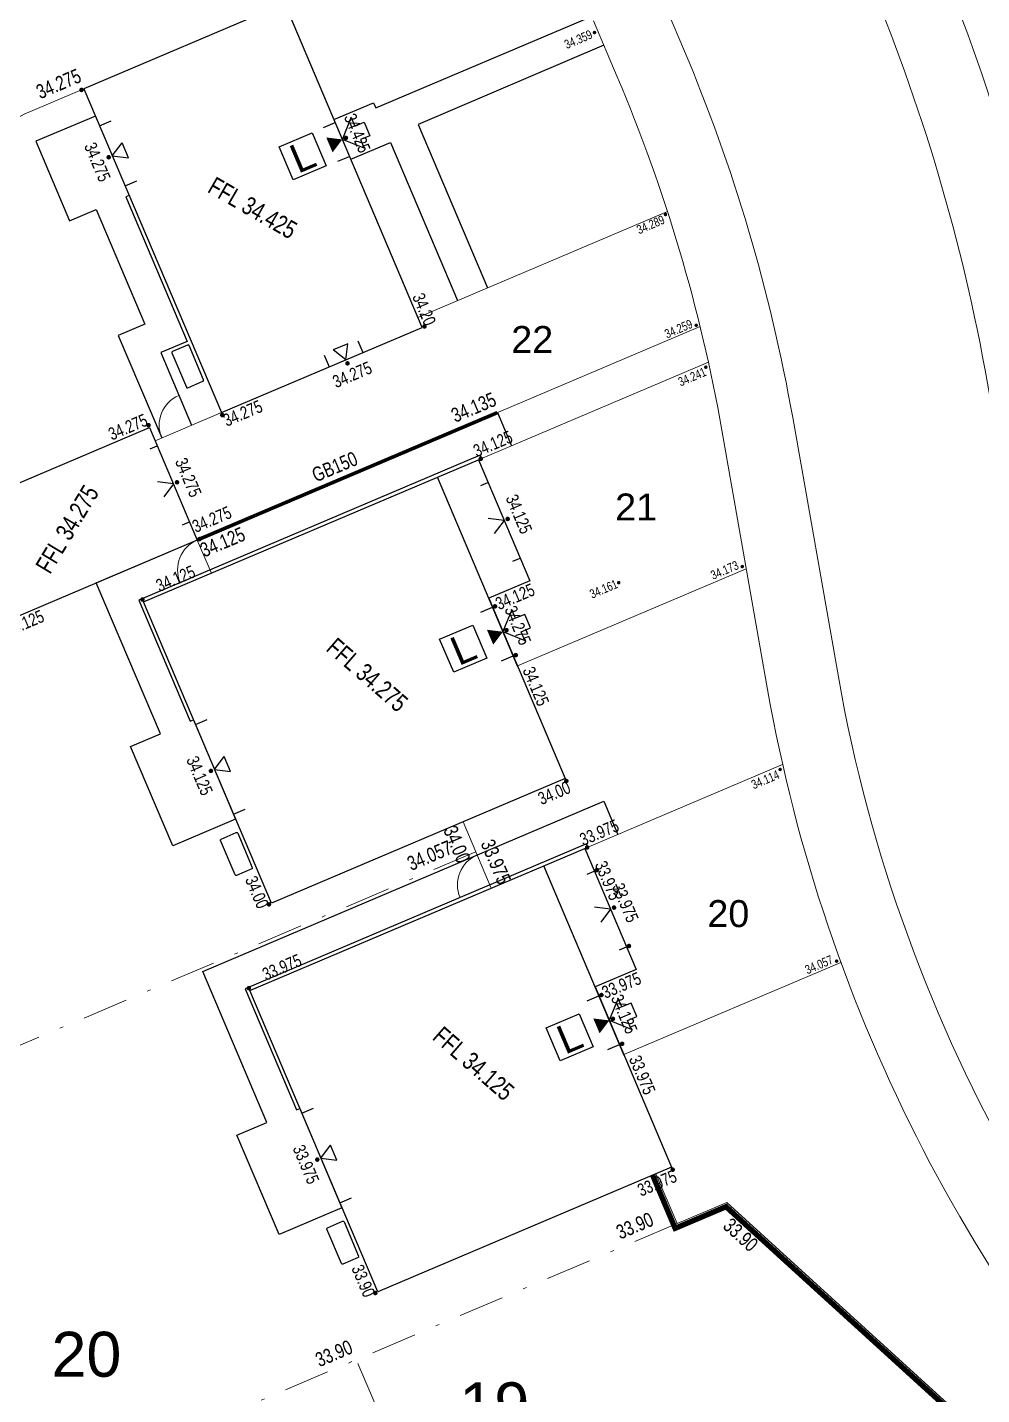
# Model space of a CAD drawing. Header units: metres. Extents: x 337936 to 338610, y 373199 to 374026.
# Drawn here: x 338133.22 to 338159.75, y 373461.44 to 373499.45 of the extents above; entities that cross this region are included whole.
import ezdxf

# ---------------------------------------------------------------- set-up
doc = ezdxf.new("R2010")
doc.units = ezdxf.units.M
for name, pattern in [('DASHDOT', [25.4, 12.7, -6.35, 0, -6.35]), ('DASHED', [0.75, 0.5, -0.25]), ('DASHED2', [0.375, 0.25, -0.125])]:
    doc.linetypes.add(name, pattern=pattern)
for name, color, linetype in [('A-WH_HT-Access-Main', 252, 'Continuous'), ('A-WH_HT-Services-ASHP', 252, 'Continuous'), ('A-WH_HT-Wall-Structure', 252, 'Continuous'), ('DGL-Paths', 252, 'Continuous'), ('EXTERNAL_WORKS_BACK_OF_FOOTWAY_LEVELS', 7, 'Continuous'), ('HOUSE_EXTERNAL_LEVELS', 7, 'Continuous'), ('HOUSE_SLAB_LEVEL', 7, 'Continuous'), ('PLOT_BOUNDARY_ANNOTATION', 7, 'Continuous'), ('PLOT_BOUNDARY_GRAVEL_BOARD', 7, 'Continuous')]:
    doc.layers.add(name, color=color, linetype=linetype)
doc.layers.add('A-WH_HT-Wall-Door Openings', color=252, linetype='Continuous', plot=False)
for name, color, linetype, lineweight in [('DGL_BT Gates', 252, 'Continuous', 9), ('DGL_BT Rear Fencing', 252, 'DASHDOT', 9), ('DGL_BT-Screen Fence', 252, 'FENCELINE2', 9), ('DGL_BT-Screen Pier Wall + Panels', 252, 'DASHED', 9), ('DGL_DRIVE', 252, 'Continuous', 9), ('DGL_Footpath', 252, 'Continuous', 9), ('DGL_Plot Parking', 252, 'Continuous', 9), ('DGL_PlotNo', 252, 'Continuous', 9), ('DGL_ROAD_KERBLINE', 252, 'Continuous', 9)]:
    doc.layers.add(name, color=color, linetype=linetype, lineweight=lineweight)
doc.layers.add('HOUSE_DOORS', color=3, linetype='Continuous', true_color=0x00ff00)
doc.styles.add('AnnotativeArial', font='arial.ttf', dxfattribs={"height": 2})
doc.styles.add('ESTROAD', font='arial.ttf', dxfattribs={"width": 0.75})
doc.styles.get("Standard").update_dxf_attribs({"font": 'arial.ttf'})
doc.linetypes.add('FENCELINE2', pattern='A,6.35,-2.54,[132,ltypeshp.shx,S=2.54,R=0,X=-2.54,Y=0],-2.54,25.4', length=36.83)

msp = doc.modelspace()

# ---------------------------------------------------------------- hatches: boundary and pattern name
at = {"layer": 'EXTERNAL_WORKS_BACK_OF_FOOTWAY_LEVELS'}
h = msp.add_hatch(color=256, dxfattribs=at)
edge = h.paths.add_edge_path(flags=17)
edge.add_ellipse((338148.986, 373499.308), major_axis=(0.0354, 0.0354), ratio=1, start_angle=45, end_angle=225, ccw=False)
edge.add_ellipse((338148.986, 373499.308), major_axis=(0.0354, 0.0354), ratio=1, start_angle=225, end_angle=405, ccw=False)
h = msp.add_hatch(color=256, dxfattribs=at)
edge = h.paths.add_edge_path(flags=17)
edge.add_ellipse((338150.959, 373494.249), major_axis=(0.0354, 0.0354), ratio=1, start_angle=45, end_angle=225, ccw=False)
edge.add_ellipse((338150.959, 373494.249), major_axis=(0.0354, 0.0354), ratio=1, start_angle=225, end_angle=405, ccw=False)
h = msp.add_hatch(color=256, dxfattribs=at)
edge = h.paths.add_edge_path(flags=17)
edge.add_ellipse((338151.814, 373491.168), major_axis=(0.0354, 0.0354), ratio=1, start_angle=45, end_angle=225, ccw=False)
edge.add_ellipse((338151.814, 373491.168), major_axis=(0.0354, 0.0354), ratio=1, start_angle=225, end_angle=405, ccw=False)
h = msp.add_hatch(color=256, dxfattribs=at)
edge = h.paths.add_edge_path(flags=17)
edge.add_ellipse((338152.081, 373490.004), major_axis=(0.0354, 0.0354), ratio=1, start_angle=45, end_angle=225, ccw=False)
edge.add_ellipse((338152.081, 373490.004), major_axis=(0.0354, 0.0354), ratio=1, start_angle=225, end_angle=405, ccw=False)
h = msp.add_hatch(color=256, dxfattribs=at)
edge = h.paths.add_edge_path(flags=17)
edge.add_ellipse((338153.095, 373484.46), major_axis=(0.0354, 0.0354), ratio=1, start_angle=45, end_angle=225, ccw=False)
edge.add_ellipse((338153.095, 373484.46), major_axis=(0.0354, 0.0354), ratio=1, start_angle=225, end_angle=405, ccw=False)
h = msp.add_hatch(color=256, dxfattribs=at)
edge = h.paths.add_edge_path(flags=17)
edge.add_ellipse((338149.657, 373484.013), major_axis=(0.0354, 0.0354), ratio=1, start_angle=45, end_angle=225, ccw=False)
edge.add_ellipse((338149.657, 373484.013), major_axis=(0.0354, 0.0354), ratio=1, start_angle=225, end_angle=405, ccw=False)
h = msp.add_hatch(color=256, dxfattribs=at)
edge = h.paths.add_edge_path(flags=17)
edge.add_ellipse((338154.147, 373478.82), major_axis=(0.0354, 0.0354), ratio=1, start_angle=45, end_angle=225, ccw=False)
edge.add_ellipse((338154.147, 373478.82), major_axis=(0.0354, 0.0354), ratio=1, start_angle=225, end_angle=405, ccw=False)
h = msp.add_hatch(color=256, dxfattribs=at)
edge = h.paths.add_edge_path(flags=17)
edge.add_ellipse((338155.718, 373473.491), major_axis=(0.0354, 0.0354), ratio=1, start_angle=45, end_angle=225, ccw=False)
edge.add_ellipse((338155.718, 373473.491), major_axis=(0.0354, 0.0354), ratio=1, start_angle=225, end_angle=405, ccw=False)
at = {"layer": 'HOUSE_DOORS'}
for points in [[(338141.976, 373496.335), (338141.705, 373495.975), (338141.53, 373496.389)], [(338146.442, 373482.648), (338146.172, 373482.289), (338145.996, 373482.703)], [(338149.4, 373471.842), (338149.129, 373471.483), (338148.953, 373471.897)]]:
    msp.add_hatch(color=256, dxfattribs=at).paths.add_polyline_path(points, flags=17)
at = {"layer": 'HOUSE_EXTERNAL_LEVELS'}
h = msp.add_hatch(color=256, dxfattribs=at)
edge = h.paths.add_edge_path(flags=17)
edge.add_ellipse((338134.724, 373497.713), major_axis=(0.0448, 0.0448), ratio=1, start_angle=-22.014, end_angle=157.986, ccw=False)
edge.add_ellipse((338134.724, 373497.713), major_axis=(0.0448, 0.0448), ratio=1, start_angle=157.986, end_angle=337.986, ccw=False)
h = msp.add_hatch(color=256, dxfattribs=at)
edge = h.paths.add_edge_path(flags=17)
edge.add_ellipse((338142.076, 373496.377), major_axis=(-0.0448, 0.0448), ratio=1, start_angle=-22.014, end_angle=157.986, ccw=False)
edge.add_ellipse((338142.076, 373496.377), major_axis=(-0.0448, 0.0448), ratio=1, start_angle=157.986, end_angle=337.986, ccw=False)
h = msp.add_hatch(color=256, dxfattribs=at)
edge = h.paths.add_edge_path(flags=17)
edge.add_ellipse((338135.48, 373495.84), major_axis=(-0.0448, 0.0448), ratio=1, start_angle=157.986, end_angle=337.986, ccw=False)
edge.add_ellipse((338135.48, 373495.84), major_axis=(-0.0448, 0.0448), ratio=1, start_angle=-22.014, end_angle=157.986, ccw=False)
h = msp.add_hatch(color=256, dxfattribs=at)
edge = h.paths.add_edge_path(flags=17)
edge.add_ellipse((338144.261, 373491.137), major_axis=(0.0448, 0.0448), ratio=1, start_angle=157.986, end_angle=337.986, ccw=False)
edge.add_ellipse((338144.261, 373491.137), major_axis=(0.0448, 0.0448), ratio=1, start_angle=-22.014, end_angle=157.986, ccw=False)
h = msp.add_hatch(color=256, dxfattribs=at)
edge = h.paths.add_edge_path(flags=17)
edge.add_ellipse((338142.119, 373490.111), major_axis=(0.0448, 0.0448), ratio=1, start_angle=-22.014, end_angle=157.986, ccw=False)
edge.add_ellipse((338142.119, 373490.111), major_axis=(0.0448, 0.0448), ratio=1, start_angle=157.986, end_angle=337.986, ccw=False)
h = msp.add_hatch(color=256, dxfattribs=at)
edge = h.paths.add_edge_path(flags=17)
edge.add_ellipse((338138.638, 373488.673), major_axis=(-0.0448, 0.0448), ratio=1, start_angle=-22.014, end_angle=157.986, ccw=False)
edge.add_ellipse((338138.638, 373488.673), major_axis=(-0.0448, 0.0448), ratio=1, start_angle=157.986, end_angle=337.986, ccw=False)
h = msp.add_hatch(color=256, dxfattribs=at)
edge = h.paths.add_edge_path(flags=17)
edge.add_ellipse((338136.588, 373488.391), major_axis=(-0.0448, 0.0448), ratio=1, start_angle=158, end_angle=338, ccw=False)
edge.add_ellipse((338136.588, 373488.391), major_axis=(-0.0448, 0.0448), ratio=1, start_angle=-22, end_angle=158, ccw=False)
h = msp.add_hatch(color=256, dxfattribs=at)
edge = h.paths.add_edge_path(flags=17)
edge.add_ellipse((338145.825, 373487.457), major_axis=(0.0448, 0.0448), ratio=1, start_angle=-22, end_angle=158, ccw=False)
edge.add_ellipse((338145.825, 373487.457), major_axis=(0.0448, 0.0448), ratio=1, start_angle=158, end_angle=338, ccw=False)
h = msp.add_hatch(color=256, dxfattribs=at)
edge = h.paths.add_edge_path(flags=17)
edge.add_ellipse((338137.38, 373486.803), major_axis=(-0.0448, 0.0448), ratio=1, start_angle=-22, end_angle=158, ccw=False)
edge.add_ellipse((338137.38, 373486.803), major_axis=(-0.0448, 0.0448), ratio=1, start_angle=158, end_angle=338, ccw=False)
h = msp.add_hatch(color=256, dxfattribs=at)
edge = h.paths.add_edge_path(flags=17)
edge.add_ellipse((338146.573, 373485.785), major_axis=(-0.0448, 0.0448), ratio=1, start_angle=-22, end_angle=158, ccw=False)
edge.add_ellipse((338146.573, 373485.785), major_axis=(-0.0448, 0.0448), ratio=1, start_angle=158, end_angle=338, ccw=False)
h = msp.add_hatch(color=256, dxfattribs=at)
edge = h.paths.add_edge_path(flags=17)
edge.add_ellipse((338138.011, 373485.227), major_axis=(0.0448, 0.0448), ratio=1, start_angle=158, end_angle=338, ccw=False)
edge.add_ellipse((338138.011, 373485.227), major_axis=(0.0448, 0.0448), ratio=1, start_angle=-22, end_angle=158, ccw=False)
h = msp.add_hatch(color=256, dxfattribs=at)
edge = h.paths.add_edge_path(flags=17)
edge.add_ellipse((338136.418, 373483.544), major_axis=(-0.0448, 0.0448), ratio=1, start_angle=-22, end_angle=158, ccw=False)
edge.add_ellipse((338136.418, 373483.544), major_axis=(-0.0448, 0.0448), ratio=1, start_angle=158, end_angle=338, ccw=False)
h = msp.add_hatch(color=256, dxfattribs=at)
edge = h.paths.add_edge_path(flags=17)
edge.add_ellipse((338146.222, 373483.355), major_axis=(-0.0448, 0.0448), ratio=1, start_angle=158, end_angle=338, ccw=False)
edge.add_ellipse((338146.222, 373483.355), major_axis=(-0.0448, 0.0448), ratio=1, start_angle=-22, end_angle=158, ccw=False)
h = msp.add_hatch(color=256, dxfattribs=at)
edge = h.paths.add_edge_path(flags=17)
edge.add_ellipse((338146.542, 373482.691), major_axis=(-0.0448, 0.0448), ratio=1, start_angle=-22, end_angle=158, ccw=False)
edge.add_ellipse((338146.542, 373482.691), major_axis=(-0.0448, 0.0448), ratio=1, start_angle=158, end_angle=338, ccw=False)
h = msp.add_hatch(color=256, dxfattribs=at)
edge = h.paths.add_edge_path(flags=17)
edge.add_ellipse((338146.798, 373481.999), major_axis=(0.0448, 0.0448), ratio=1, start_angle=-22, end_angle=158, ccw=False)
edge.add_ellipse((338146.798, 373481.999), major_axis=(0.0448, 0.0448), ratio=1, start_angle=158, end_angle=338, ccw=False)
h = msp.add_hatch(color=256, dxfattribs=at)
edge = h.paths.add_edge_path(flags=17)
edge.add_ellipse((338138.323, 373478.779), major_axis=(-0.0448, 0.0448), ratio=1, start_angle=158, end_angle=338, ccw=False)
edge.add_ellipse((338138.323, 373478.779), major_axis=(-0.0448, 0.0448), ratio=1, start_angle=-22, end_angle=158, ccw=False)
h = msp.add_hatch(color=256, dxfattribs=at)
edge = h.paths.add_edge_path(flags=17)
edge.add_ellipse((338148.204, 373478.499), major_axis=(-0.0448, 0.0448), ratio=1, start_angle=158, end_angle=338, ccw=False)
edge.add_ellipse((338148.204, 373478.499), major_axis=(-0.0448, 0.0448), ratio=1, start_angle=-22, end_angle=158, ccw=False)
h = msp.add_hatch(color=256, dxfattribs=at)
edge = h.paths.add_edge_path(flags=17)
edge.add_ellipse((338148.783, 373476.651), major_axis=(0.0448, 0.0448), ratio=1, start_angle=-22, end_angle=158, ccw=False)
edge.add_ellipse((338148.783, 373476.651), major_axis=(0.0448, 0.0448), ratio=1, start_angle=158, end_angle=338, ccw=False)
h = msp.add_hatch(color=256, dxfattribs=at)
edge = h.paths.add_edge_path(flags=17)
edge.add_ellipse((338149.051, 373476.02), major_axis=(-0.0448, 0.0448), ratio=1, start_angle=-22, end_angle=158, ccw=False)
edge.add_ellipse((338149.051, 373476.02), major_axis=(-0.0448, 0.0448), ratio=1, start_angle=158, end_angle=338, ccw=False)
h = msp.add_hatch(color=256, dxfattribs=at)
edge = h.paths.add_edge_path(flags=17)
edge.add_ellipse((338139.936, 373475.069), major_axis=(0.0448, 0.0448), ratio=1, start_angle=158, end_angle=338, ccw=False)
edge.add_ellipse((338139.936, 373475.069), major_axis=(0.0448, 0.0448), ratio=1, start_angle=-22, end_angle=158, ccw=False)
h = msp.add_hatch(color=256, dxfattribs=at)
edge = h.paths.add_edge_path(flags=17)
edge.add_ellipse((338149.53, 373474.979), major_axis=(-0.0448, 0.0448), ratio=1, start_angle=-22, end_angle=158, ccw=False)
edge.add_ellipse((338149.53, 373474.979), major_axis=(-0.0448, 0.0448), ratio=1, start_angle=158, end_angle=338, ccw=False)
h = msp.add_hatch(color=256, dxfattribs=at)
edge = h.paths.add_edge_path(flags=17)
edge.add_ellipse((338149.945, 373473.912), major_axis=(0.0448, 0.0448), ratio=1, start_angle=-22, end_angle=158, ccw=False)
edge.add_ellipse((338149.945, 373473.912), major_axis=(0.0448, 0.0448), ratio=1, start_angle=158, end_angle=338, ccw=False)
h = msp.add_hatch(color=256, dxfattribs=at)
edge = h.paths.add_edge_path(flags=17)
edge.add_ellipse((338139.375, 373472.738), major_axis=(-0.0448, 0.0448), ratio=1, start_angle=-22, end_angle=158, ccw=False)
edge.add_ellipse((338139.375, 373472.738), major_axis=(-0.0448, 0.0448), ratio=1, start_angle=158, end_angle=338, ccw=False)
h = msp.add_hatch(color=256, dxfattribs=at)
edge = h.paths.add_edge_path(flags=17)
edge.add_ellipse((338149.18, 373472.549), major_axis=(-0.0448, 0.0448), ratio=1, start_angle=158, end_angle=338, ccw=False)
edge.add_ellipse((338149.18, 373472.549), major_axis=(-0.0448, 0.0448), ratio=1, start_angle=-22, end_angle=158, ccw=False)
h = msp.add_hatch(color=256, dxfattribs=at)
edge = h.paths.add_edge_path(flags=17)
edge.add_ellipse((338149.5, 373471.885), major_axis=(-0.0448, 0.0448), ratio=1, start_angle=-22, end_angle=158, ccw=False)
edge.add_ellipse((338149.5, 373471.885), major_axis=(-0.0448, 0.0448), ratio=1, start_angle=158, end_angle=338, ccw=False)
h = msp.add_hatch(color=256, dxfattribs=at)
edge = h.paths.add_edge_path(flags=17)
edge.add_ellipse((338149.755, 373471.193), major_axis=(0.0448, 0.0448), ratio=1, start_angle=-22, end_angle=158, ccw=False)
edge.add_ellipse((338149.755, 373471.193), major_axis=(0.0448, 0.0448), ratio=1, start_angle=158, end_angle=338, ccw=False)
h = msp.add_hatch(color=256, dxfattribs=at)
edge = h.paths.add_edge_path(flags=17)
edge.add_ellipse((338141.28, 373467.973), major_axis=(-0.0448, 0.0448), ratio=1, start_angle=158, end_angle=338, ccw=False)
edge.add_ellipse((338141.28, 373467.973), major_axis=(-0.0448, 0.0448), ratio=1, start_angle=-22, end_angle=158, ccw=False)
h = msp.add_hatch(color=256, dxfattribs=at)
edge = h.paths.add_edge_path(flags=17)
edge.add_ellipse((338151.161, 373467.693), major_axis=(-0.0448, 0.0448), ratio=1, start_angle=158, end_angle=338, ccw=False)
edge.add_ellipse((338151.161, 373467.693), major_axis=(-0.0448, 0.0448), ratio=1, start_angle=-22, end_angle=158, ccw=False)
h = msp.add_hatch(color=256, dxfattribs=at)
edge = h.paths.add_edge_path(flags=17)
edge.add_ellipse((338142.893, 373464.263), major_axis=(0.0448, 0.0448), ratio=1, start_angle=158, end_angle=338, ccw=False)
edge.add_ellipse((338142.893, 373464.263), major_axis=(0.0448, 0.0448), ratio=1, start_angle=-22, end_angle=158, ccw=False)

# ---------------------------------------------------------------- linework, layer by layer
at = {"layer": 'A-WH_HT-Access-Main'}
for points in [[(338141.977, 373496.336), (338142.223, 373496.946), (338142.325, 373496.706), (338142.582, 373496.816), (338142.742, 373496.439), (338142.485, 373496.33), (338142.586, 373496.09), (338141.977, 373496.336)], [(338146.441, 373482.652), (338147.051, 373482.406), (338146.949, 373482.646), (338147.207, 373482.755), (338147.047, 373483.132), (338146.789, 373483.022), (338146.687, 373483.262), (338146.441, 373482.652)], [(338149.398, 373471.846), (338150.008, 373471.6), (338149.906, 373471.84), (338150.164, 373471.949), (338150.004, 373472.326), (338149.746, 373472.216), (338149.645, 373472.456), (338149.398, 373471.846)]]:
    msp.add_lwpolyline(points, dxfattribs=at)
at = {"layer": 'A-WH_HT-Services-ASHP'}
for points in [[(338137.252, 373490.44, 0.414214), (338137.236, 373490.4), (338137.641, 373489.448, 0.414214), (338137.68, 373489.432), (338138.101, 373489.611, 0.414214), (338138.117, 373489.65), (338137.713, 373490.603, 0.414214), (338137.674, 373490.619)], [(338139.028, 373477.063, -0.414214), (338139.067, 373477.047), (338139.472, 373476.094, -0.414214), (338139.456, 373476.055), (338139.034, 373475.876, -0.414214), (338138.995, 373475.892), (338138.591, 373476.844, -0.414214), (338138.606, 373476.884)], [(338141.985, 373466.257, -0.414214), (338142.025, 373466.241), (338142.429, 373465.288, -0.414214), (338142.413, 373465.249), (338141.992, 373465.07, -0.414214), (338141.952, 373465.086), (338141.548, 373466.038, -0.414214), (338141.564, 373466.078)]]:
    msp.add_lwpolyline(points, format="xyb", close=True, dxfattribs=at)
at = {"layer": 'A-WH_HT-Wall-Door Openings', "linetype": 'ByBlock'}
for p, q in [((338135.227, 373496.715), (338135.551, 373496.853)), ((338141.452, 373496.669), (338141.777, 373496.807)), ((338141.852, 373495.728), (338142.176, 373495.866)), ((338135.934, 373495.049), (338136.259, 373495.187)), ((338142.409, 373490.736), (338142.547, 373490.411)), ((338141.468, 373490.336), (338141.606, 373490.012)), ((338145.826, 373486.717), (338146.024, 373486.801)), ((338146.721, 373484.609), (338146.919, 373484.693)), ((338145.829, 373483.192), (338146.153, 373483.33)), ((338146.404, 373481.837), (338146.728, 373481.975)), ((338137.893, 373480.068), (338138.218, 373480.206)), ((338138.952, 373477.574), (338139.277, 373477.712)), ((338148.783, 373475.911), (338148.981, 373475.995)), ((338149.678, 373473.803), (338149.876, 373473.887)), ((338148.786, 373472.386), (338149.11, 373472.524)), ((338149.361, 373471.031), (338149.686, 373471.169)), ((338140.851, 373469.262), (338141.175, 373469.4)), ((338141.91, 373466.768), (338142.234, 373466.906))]:
    msp.add_line(p, q, dxfattribs=at)
at = {"layer": 'A-WH_HT-Wall-Structure'}
for p, q in [((338136.634, 373487.731), (338136.832, 373487.815)), ((338137.529, 373485.623), (338137.727, 373485.707))]:
    msp.add_line(p, q, dxfattribs=at)
at = {"layer": 'A-WH_HT-Wall-Structure', "lineweight": -3}
msp.add_lwpolyline([(338144.195, 373491.111), (338140.374, 373500.111), (338134.791, 373497.742), (338138.612, 373488.741)], close=True, dxfattribs=at)
at = {"layer": 'A-WH_HT-Wall-Structure'}
for points in [[(338132.05, 373482.696), (338130.723, 373485.821), (338136.617, 373488.323), (338137.943, 373485.198)], [(338145.758, 373487.429), (338147.185, 373484.065), (338146.046, 373483.582), (338148.175, 373478.566), (338140.003, 373475.098), (338136.447, 373483.477)], [(338148.715, 373476.623), (338150.143, 373473.259), (338149.004, 373472.776), (338151.132, 373467.76), (338142.961, 373464.292), (338139.404, 373472.671)]]:
    msp.add_lwpolyline(points, close=True, dxfattribs=at)
for points in [[(338146.856, 373481.674), (338144.619, 373486.945)], [(338149.814, 373470.868), (338147.576, 373476.139)]]:
    msp.add_lwpolyline(points, dxfattribs=at)
at = {"layer": 'DGL-Paths', "flags": 128}
for points in [[(338141.742, 373496.889), (338142.847, 373497.357), (338142.905, 373497.219), (338148.905, 373499.755)], [(338149.245, 373498.955), (338144.081, 373496.754), (338146.011, 373492.207)], [(338135.112, 373496.987), (338133.455, 373496.284), (338134.393, 373494.074), (338135.129, 373494.387), (338136.482, 373491.199), (338135.746, 373490.887), (338136.955, 373488.038)], [(338142.211, 373495.784), (338143.316, 373496.253), (338145.182, 373491.856)], [(338136.049, 373494.778), (338135.957, 373494.739), (338137.662, 373490.722), (338136.926, 373490.41), (338137.783, 373488.389)]]:
    msp.add_lwpolyline(points, dxfattribs=at)
at = {"layer": 'DGL-Paths'}
for points in [[(338145.85, 373487.468), (338145.811, 373487.56), (338136.316, 373483.529), (338137.745, 373480.163), (338137.837, 373480.202), (338139.009, 373477.44), (338137.261, 373476.698), (338136.089, 373479.46), (338136.916, 373479.811), (338135.136, 373484.006), (338146.287, 373488.74), (338146.678, 373487.819)], [(338148.807, 373476.662), (338148.768, 373476.754), (338139.273, 373472.723), (338140.702, 373469.357), (338140.794, 373469.396), (338141.966, 373466.634), (338140.218, 373465.892), (338139.046, 373468.654), (338139.874, 373469.005), (338138.093, 373473.2), (338149.245, 373477.934), (338149.635, 373477.013)]]:
    msp.add_lwpolyline(points, dxfattribs=at)
at = {"layer": 'DGL_BT Gates'}
for centre in [(338137.783, 373488.389), (338138.295, 373484.37), (338146.078, 373475.612)]:
    msp.add_arc(centre, 0.9, 113, 203, dxfattribs=at)
at = {"layer": 'DGL_BT Rear Fencing', "ltscale": 0.1}
msp.add_line((338149.094, 373446.554), (338142.364, 373462.409), dxfattribs=at)
at = {"layer": 'DGL_BT Rear Fencing', "ltscale": 0.1, "flags": 128}
for points in [[(338145.687, 373476.532), (338129.309, 373469.58)], [(338151.282, 373466.194), (338133.882, 373458.808)]]:
    msp.add_lwpolyline(points, dxfattribs=at)
at = {"layer": 'DGL_BT-Screen Fence', "ltscale": 0.03}
msp.add_line((338146.117, 373475.52), (338145.335, 373477.361), dxfattribs=at)
for points in [[(338134.791, 373497.742), (338133.134, 373497.038), (338125.718, 373492.883), (338123.877, 373492.102)], [(338138.612, 373488.741), (338136.771, 373487.96)], [(338137.943, 373485.198), (338138.334, 373484.278)], [(338150.696, 373467.575), (338151.282, 373466.194), (338152.663, 373466.78), (338159.94, 373460.158), (338159.461, 373457.904)]]:
    msp.add_lwpolyline(points, dxfattribs=at)
at = {"layer": 'DGL_BT-Screen Pier Wall + Panels', "ltscale": 0.5, "const_width": 0.15, "flags": 128}
msp.add_lwpolyline([(338150.604, 373467.536), (338151.229, 373466.063), (338152.643, 373466.663), (338159.83, 373460.123), (338159.363, 373457.925)], dxfattribs=at)
at = {"layer": 'DGL_DRIVE'}
for p, q in [((338144.078, 373491.387), (338151.016, 373494.332)), ((338137.943, 373485.198), (338151.923, 373491.132)), ((338145.758, 373487.429), (338152.153, 373490.143)), ((338148.715, 373476.623), (338154.218, 373478.959))]:
    msp.add_line(p, q, dxfattribs=at)
for points in [[(338153.207, 373484.399), (338146.846, 373481.698)], [(338155.838, 373473.454), (338149.803, 373470.892)]]:
    msp.add_lwpolyline(points, dxfattribs=at)
at = {"layer": 'DGL_Footpath', "flags": 128}
for points in [[(338157.906, 373502.865), (338158.363, 373501.788, -0.056784), (338161.883, 373489.903), (338163.155, 373482.694)], [(338153.799, 373481.044), (338152.528, 373488.253, 0.056784), (338149.618, 373498.076), (338148.956, 373499.635)]]:
    msp.add_lwpolyline(points, format="xyb", dxfattribs=at)
at = {"layer": 'DGL_Footpath'}
msp.add_arc((338197.869, 373488.815), 44.75, 190, 224.7364, dxfattribs=at)
at = {"layer": 'DGL_ROAD_KERBLINE', "flags": 128}
for points in [[(338154.852, 373504.939), (338156.522, 373501.007, -0.056784), (338159.914, 373489.556), (338161.185, 373482.347)], [(338155.768, 373481.392), (338154.497, 373488.601, 0.056784), (338151.459, 373498.858), (338149.79, 373502.79)]]:
    msp.add_lwpolyline(points, format="xyb", dxfattribs=at)
at = {"layer": 'DGL_ROAD_KERBLINE'}
msp.add_arc((338197.869, 373488.815), 42.75, 190, 229.8035, dxfattribs=at)
at = {"layer": 'HOUSE_DOORS'}
for p, q in [((338135.58, 373495.882), (338135.851, 373496.241)), ((338136.027, 373495.827), (338135.851, 373496.241)), ((338135.58, 373495.882), (338136.027, 373495.827)), ((338142.132, 373490.657), (338141.717, 373490.482)), ((338142.077, 373490.211), (338141.717, 373490.482)), ((338142.077, 373490.211), (338142.132, 373490.657)), ((338137.28, 373486.761), (338136.833, 373486.815)), ((338137.28, 373486.761), (338137.009, 373486.401)), ((338146.473, 373485.743), (338146.027, 373485.798)), ((338146.473, 373485.743), (338146.202, 373485.384)), ((338138.423, 373478.821), (338138.694, 373479.18)), ((338138.869, 373478.766), (338138.694, 373479.18)), ((338138.423, 373478.821), (338138.869, 373478.766)), ((338149.431, 373474.937), (338148.984, 373474.992)), ((338149.431, 373474.937), (338149.16, 373474.578)), ((338141.38, 373468.015), (338141.651, 373468.374)), ((338141.827, 373467.96), (338141.651, 373468.374)), ((338141.38, 373468.015), (338141.827, 373467.96))]:
    msp.add_line(p, q, dxfattribs=at)
at = {"layer": 'HOUSE_EXTERNAL_LEVELS', "color": 0, "flags": 128}
for points in [[(338140.216, 373496.131), (338141.137, 373496.521), (338141.527, 373495.601), (338140.607, 373495.21), (338140.216, 373496.131)], [(338144.682, 373482.444), (338145.603, 373482.835), (338145.993, 373481.915), (338145.073, 373481.524), (338144.682, 373482.444)], [(338147.64, 373471.638), (338148.56, 373472.029), (338148.951, 373471.109), (338148.03, 373470.718), (338147.64, 373471.638)]]:
    msp.add_lwpolyline(points, dxfattribs=at)
at = {"layer": 'PLOT_BOUNDARY_GRAVEL_BOARD', "color": 130, "linetype": 'DASHED2', "ltscale": 2, "const_width": 0.1}
msp.add_lwpolyline([(338137.943, 373485.198), (338146.287, 373488.74)], dxfattribs=at)

# ---------------------------------------------------------------- texts
at = {"layer": 'DGL_Plot Parking', "char_height": 0.75, "attachment_point": 5, "style": 'AnnotativeArial'}
for s, insert in [('22', (338147.256, 373490.774)), ('21', (338150.144, 373486.117)), ('20', (338152.708, 373474.807))]:
    msp.add_mtext(s, dxfattribs=dict(at, insert=insert))
at = {"layer": 'DGL_PlotNo', "char_height": 1.25, "width": 2.66537, "attachment_point": 5, "style": 'AnnotativeArial'}
for s, insert in [('20', (338134.861, 373462.552)), ('19', (338146.203, 373461.146))]:
    msp.add_mtext(s, dxfattribs=dict(at, insert=insert))
at = {"layer": 'EXTERNAL_WORKS_BACK_OF_FOOTWAY_LEVELS', "linetype": 'Continuous', "style": 'ESTROAD', "width": 0.75}
for s, rotation, p in [('34.359', 22.986, (338148.216, 373498.847)), ('34.289', 23, (338150.227, 373493.696)), ('34.259', 23, (338151.003, 373490.799)), ('34.241', 23, (338151.381, 373489.465)), ('34.173', 23, (338152.283, 373484.09)), ('34.161', 23, (338148.92, 373483.566)), ('34.114', 23, (338153.415, 373478.267)), ('34.057', 23, (338154.908, 373473.122))]:
    msp.add_text(s, height=0.25, rotation=rotation, dxfattribs=at).set_placement(p)
at = {"layer": 'HOUSE_DOORS', "color": 100, "linetype": 'Continuous', "style": 'ESTROAD', "width": 0.75}
for s, rotation, p in [('34.425', 292.986, (338142.013, 373496.959)), ('34.275', 292.986, (338134.788, 373496.156)), ('34.275', 22.986, (338141.803, 373489.418)), ('34.275', 293, (338137.316, 373487.386)), ('34.125', 293, (338146.509, 373486.368)), ('34.275', 293, (338146.478, 373483.273)), ('34.125', 293, (338137.63, 373479.094)), ('33.975', 293, (338149.467, 373475.562)), ('34.125', 293, (338149.436, 373472.467)), ('33.975', 293, (338140.588, 373468.288))]:
    msp.add_text(s, height=0.35, rotation=rotation, dxfattribs=at).set_placement(p)
at = {"layer": 'HOUSE_EXTERNAL_LEVELS', "color": 0, "linetype": 'Continuous', "style": 'ESTROAD', "width": 0.75}
for s, rotation, p in [('34.20', 292.986, (338143.913, 373491.967)), ('34.275', 22.986, (338138.761, 373488.345)), ('34.275', 23, (338135.567, 373487.962)), ('34.125', 23, (338145.713, 373487.494)), ('34.275', 23, (338137.9, 373485.394)), ('34.125', 23, (338136.891, 373483.749)), ('34.125', 23, (338146.33, 373483.246)), ('34.125', 23, (338132.689, 373482.509)), ('34.125', 293, (338146.98, 373481.58)), ('34.00', 23, (338147.512, 373477.826)), ('33.975', 23, (338148.671, 373476.688)), ('33.975', 293, (338148.987, 373476.179)), ('34.00', 293, (338139.263, 373475.761)), ('33.975', 23, (338139.848, 373472.943)), ('33.975', 23, (338149.288, 373472.44)), ('33.975', 293, (338149.937, 373470.774)), ('33.975', 23, (338150.279, 373466.939)), ('33.90', 293, (338142.22, 373464.955))]:
    msp.add_text(s, height=0.35, rotation=rotation, dxfattribs=at).set_placement(p)
at = {"layer": 'HOUSE_EXTERNAL_LEVELS', "color": 0, "char_height": 0.8, "width": 0.8, "attachment_point": 5, "line_spacing_factor": 0.888}
for insert, rotation in [((338140.872, 373495.866), 22.986), ((338145.338, 373482.18), 23), ((338148.295, 373471.374), 23)]:
    msp.add_mtext('\\W1.00;L', dxfattribs=dict(at, insert=insert, rotation=rotation))
at = {"layer": 'HOUSE_SLAB_LEVEL', "color": 1, "linetype": 'Continuous', "true_color": 0xff0000, "style": 'ESTROAD', "width": 0.75}
for s, rotation, p in [('FFL 34.425', 329.986, (338138.199, 373494.887)), ('FFL 34.275', 59, (338133.849, 373484.225)), ('FFL 34.275', 319, (338141.495, 373482.141)), ('FFL 34.125', 319, (338144.452, 373471.335))]:
    msp.add_text(s, height=0.5, rotation=rotation, dxfattribs=at).set_placement(p)
at = {"layer": 'PLOT_BOUNDARY_ANNOTATION', "linetype": 'Continuous', "style": 'ESTROAD', "width": 0.75}
for s, rotation, p in [('34.275', 22.9998, (338133.576, 373497.451)), ('34.135', 22.8446, (338145.114, 373488.456)), ('GB150', 23, (338141.241, 373486.798)), ('34.125', 22.8446, (338138.135, 373484.711)), ('34.00', 293, (338144.775, 373477.142)), ('34.057', 23, (338143.891, 373475.995)), ('33.975', 293, (338145.813, 373476.765)), ('33.90', 23, (338149.702, 373465.748)), ('33.90', 317.699, (338152.529, 373466.088)), ('33.90', 23, (338141.337, 373462.198))]:
    msp.add_text(s, height=0.4, rotation=rotation, dxfattribs=at).set_placement(p)

doc.saveas('drawing.dxf')
